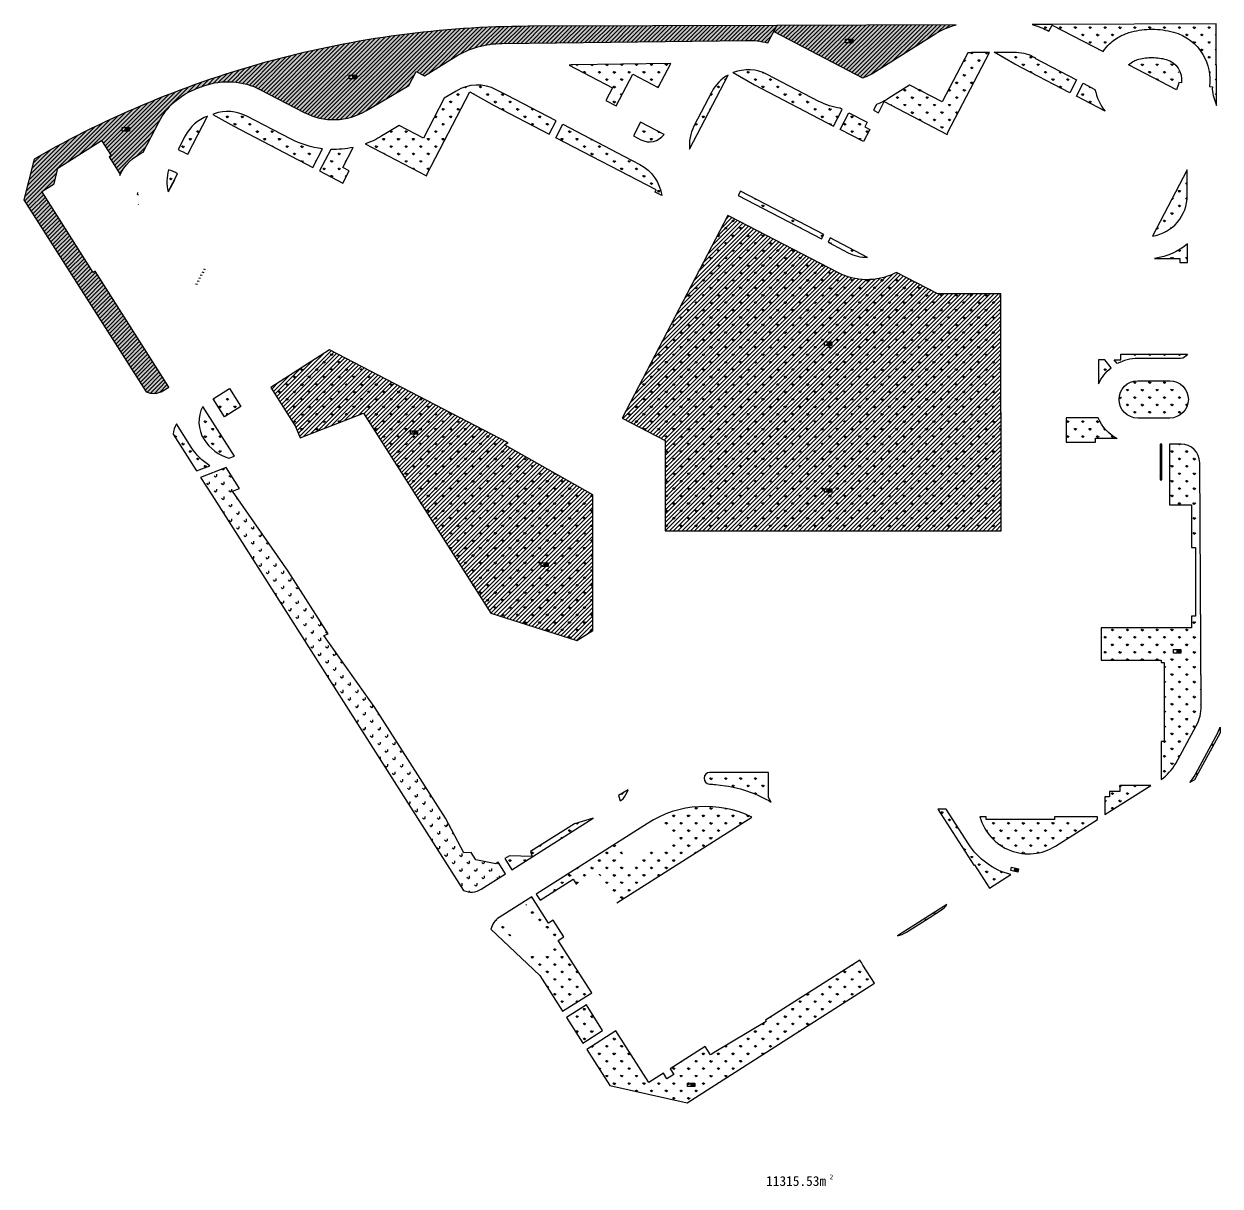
# Model space of a CAD drawing. Extents: x 1977 to 1034874806, y 3985 to 587211952.
# Drawn here: x 517468660 to 517789649, y 292302961 to 292614832 of the extents above; entities that cross this region are included whole.
import ezdxf

# ---------------------------------------------------------------- set-up
doc = ezdxf.new("R2010")
doc.units = 0
doc.header["$LTSCALE"] = 10
doc.header["$MEASUREMENT"] = 0
for name, color, linetype in [('M-绿化 填充 实土104', 126, 'Continuous'), ('PUB_TEXT', 7, 'Continuous'), ('SPACE_HATCH', 8, 'Continuous'), ('TWT_雨水口', 4, 'Continuous')]:
    doc.layers.add(name, color=color, linetype=linetype)
doc.styles.add('_TCH_SPACE', font='simhei.ttf', dxfattribs={"height": 5})
pattern_1 = [(90, (517724866.4, 292392102), (-1995.591, 1995.591), [529.161, -3462.02]), (45, (517724866.4, 292392102), (-1995.592, 1995.592), [529.161, -2293.032]), (135, (517724866.4, 292392102), (-1995.592, -1995.592), [529.161, -2293.032])]
pattern_2 = [(45, (0, 0), (-561.2660076, 561.2660076), [])]

# ---------------------------------------------------------------- blocks, each defined once
blk = doc.blocks.new('$TwtSys$00000424')
at = {"layer": 'TWT_雨水口', "linetype": 'ByBlock'}
for p, q in [((-600, 300), (600, 300)), ((-600, -300), (-600, 300)), ((0, -300), (0, 300)), ((600, 300), (600, -300)), ((600, -300), (-600, -300))]:
    blk.add_line(p, q, dxfattribs=at)
blk.add_solid([(0, 300), (600, 300), (0, -300), (600, -300)], dxfattribs=at)

msp = doc.modelspace()

# ---------------------------------------------------------------- hatches: boundary and pattern name
at = {"layer": 'M-绿化 填充 实土104'}
h = msp.add_hatch(dxfattribs=at)
h.set_pattern_fill('GRASS', color=256, scale=1000)
h.set_pattern_definition([(90, (517757282.5, 292272123.5), (-1995.591, 1995.591), [529.161, -3462.02]), (45, (517757282.5, 292272123.5), (-1995.592, 1995.592), [529.161, -2293.032]), (135, (517757282.5, 292272123.5), (-1995.592, -1995.592), [529.161, -2293.032])])
h.paths.add_polyline_path([(517573942.828, 292602095.821), (517576157.087, 292600943.151), (517584353.737, 292606000.911, -0.1337552651), (517596989.231, 292609608.597), (517662541.456, 292610407.577, -0.074902278), (517668276.608, 292609730.027), (517670720.076, 292614423.882), (517603968.718, 292614193.17, 0.0648491817), (517535346.976, 292605014.146, 0.064894186), (517471370.976, 292578566.146), (517468659.976, 292567650.146), (517501455.845, 292516130.398, 0.2395148962), (517505981.137, 292516345.497), (517507575.069, 292517352.971), (517487783.818, 292548467.793), (517487277.553, 292548145.774), (517473484.421, 292569830.781), (517476787.196, 292571931.569), (517477780.749, 292576118.988), (517489509.216, 292583579.088), (517492085.365, 292579528.97), (517491494.723, 292579153.281), (517494362.062, 292574645.366), (517494358.453, 292574149.699, -0.1795361481), (517500653.906, 292580398.764), (517504863.065, 292588507.26, -0.1879278584), (517515240.747, 292597596.5), (517516909.196, 292598194.843, -0.2099432466), (517532157.944, 292597185.585), (517543905.769, 292591070.055, 0.2617477249), (517560554.82, 292591603.728), (517571972.491, 292598310.836)])
h.paths.add_polyline_path([(517693653.995, 292600375.425, 0.071374484), (517696508.271, 292601646.638), (517713373.077, 292612255.421, -0.0784951198), (517718822.906, 292614590.705), (517670720.076, 292614423.882), (517669855.945, 292612763.904)])
h = msp.add_hatch(dxfattribs=at)
h.set_pattern_fill('GRASS', color=256, scale=1000)
h.set_pattern_definition(pattern_1)
h.paths.add_polyline_path([(517744640.584, 292614680.066), (517739226.6, 292614661.327, -0.0566780583), (517743234.825, 292613121.741), (517743702.607, 292612878.229)])
h = msp.add_hatch(dxfattribs=at)
h.set_pattern_fill('GRASS', color=256, scale=1000)
h.set_pattern_definition(pattern_1)
h.paths.add_polyline_path([(517785060.283, 292606622.525, -0.1688508888), (517786826.588, 292598069.135), (517787616.232, 292597949.8, 0.1182316493), (517787815.1, 292595626.261), (517788702.024, 292592956.596), (517788626.307, 292614832.31), (517744640.584, 292614680.066), (517744568.386, 292614541.374), (517758239.342, 292607424.725, -0.0513354422), (517760020.264, 292609485.78, -0.0689365474), (517762995.344, 292611600.483, -0.0580585209), (517765880.314, 292612700.012, -0.0633925016), (517771390.381, 292613401.425, -0.0648273944), (517777021.133, 292612668.353, -0.1963663825)])
h = msp.add_hatch(dxfattribs=at)
h.set_pattern_fill('GRASS', color=256, scale=1000)
h.set_pattern_definition([(90, (517264027.7, 292347347.6), (-1995.591, 1995.591), [529.161, -3462.02]), (45, (517264027.7, 292347347.6), (-1995.592, 1995.592), [529.161, -2293.032]), (135, (517264027.7, 292347347.6), (-1995.592, -1995.592), [529.161, -2293.032])])
edge = h.paths.add_edge_path()
edge.add_line((517727779.274, 292607194.499), (517723310.995, 292607140.037))
edge.add_arc((517721683.145, 292639627.783), 32528.503, 270.52366857, 272.86849707, ccw=False)
edge.add_line((517721980.443, 292607100.639), (517715333.332, 292594331.652))
edge.add_line((517715333.332, 292594331.652), (517706596.275, 292598879.879))
edge.add_line((517706596.275, 292598879.879), (517706331.288, 292598370.842))
edge.add_line((517706331.288, 292598370.842), (517700771.233, 292594873.297))
edge.add_arc((517690654.474, 292610955.931), 18999.998, 290.93857009, 302.17189127, ccw=False)
edge.add_line((517697444.442, 292593210.615), (517696638.706, 292591662.808))
edge.add_line((517696638.706, 292591662.808), (517697969.286, 292590970.142))
edge.add_line((517697969.286, 292590970.142), (517699539.324, 292593986.156))
edge.add_line((517699539.324, 292593986.156), (517716436.83, 292585189.871))
edge.add_line((517716436.83, 292585189.871), (517716621.495, 292585544.61))
edge.add_line((517716621.495, 292585544.61), (517716532.86, 292585590.751))
edge.add_line((517716532.86, 292585590.751), (517727779.274, 292607194.499))
h = msp.add_hatch(dxfattribs=at)
h.set_pattern_fill('GRASS', color=256, scale=1000)
h.set_pattern_definition(pattern_1)
h.paths.add_polyline_path([(517734548.816, 292604058.382), (517729047.287, 292607209.954), (517734315.161, 292607274.162, -0.1236630012), (517739528.459, 292606032.098), (517740008.618, 292605782.142), (517739950.899, 292605671.266), (517751145.232, 292599843.865), (517749332.817, 292596362.25)])
h = msp.add_hatch(dxfattribs=at)
h.set_pattern_fill('GRASS', color=256, scale=1000)
h.set_pattern_definition(pattern_1)
edge = h.paths.add_edge_path()
edge.add_line((517627616.877, 292592813.546), (517632051.505, 292601327.451))
edge.add_line((517632051.505, 292601327.451), (517638882.686, 292597769.563))
edge.add_line((517638882.686, 292597769.563), (517642231.984, 292604203.506))
edge.add_line((517642231.984, 292604203.506), (517615979.298, 292603839.611))
edge.add_arc((517616040.236, 292598839.982), 5000, 90.69831249, 101.86798105)
edge.add_line((517615011.949, 292603733.102), (517626614.159, 292597695.737))
edge.add_line((517626614.159, 292597695.737), (517624828.341, 292594265.216))
edge.add_line((517624828.341, 292594265.216), (517627616.877, 292592813.546))
h = msp.add_hatch(dxfattribs=at)
h.set_pattern_fill('GRASS', color=256, scale=1000)
h.set_pattern_definition(pattern_1)
edge = h.paths.add_edge_path()
edge.add_arc((517771391.352, 292591421.297), 14380.12, 74.73437443, 89.4818686)
edge.add_arc((517771390.38, 292591408.096), 14393.33, 89.47847716, 104.25335853)
edge.add_arc((517769188.315, 292599697.867), 5817.324, 103.33486045, 117.63874016)
edge.add_arc((517769111.444, 292599844.61), 5651.665, 117.63848, 134.95771705)
edge.add_line((517765118.064, 292603843.889), (517777912.522, 292597183.512))
edge.add_arc((517773346.831, 292599875.732), 5300.338, 329.47371174, 352.15809454)
edge.add_arc((517773778.029, 292600491.649), 5002.146, 344.47229077, 433.75260776)
h = msp.add_hatch(dxfattribs=at)
h.set_pattern_fill('GRASS', color=256, scale=1000)
h.set_pattern_definition(pattern_1)
h.paths.add_polyline_path([(517657647.559, 292601114.796, 0.1460704815), (517653266.647, 292596597.345), (517648464.462, 292587372.432, 0.1460630178), (517647276.737, 292581193.015)])
h = msp.add_hatch(dxfattribs=at)
h.set_pattern_fill('GRASS', color=256, scale=1000)
h.set_pattern_definition(pattern_1)
edge = h.paths.add_edge_path()
edge.add_arc((517663023.766, 292591518.11), 11000, 62.50000013, 111.51494184)
edge.add_line((517658989.584, 292601751.651), (517664683.158, 292598490.065))
edge.add_line((517664683.158, 292598490.065), (517685924.74, 292587432.397))
edge.add_line((517685924.74, 292587432.397), (517688256.376, 292591911.428))
edge.add_line((517688256.376, 292591911.428), (517687738.473, 292592181.031))
edge.add_arc((517690658.793, 292610974.246), 19018.759, 242.92381137, 261.16732111, ccw=False)
edge.add_line((517682001.931, 292594039.904), (517668103.001, 292601275.229))
h = msp.add_hatch(dxfattribs=at)
h.set_pattern_fill('GRASS', color=256, scale=1000)
h.set_pattern_definition(pattern_1)
edge = h.paths.add_edge_path()
edge.add_arc((517551755.495, 292606149.239), 25000, 289.81326732, 301.17189127, ccw=False)
edge.add_line((517560229.39, 292582629.181), (517576705.792, 292574051.945))
edge.add_line((517576705.792, 292574051.945), (517576890.491, 292574406.749))
edge.add_line((517576890.491, 292574406.749), (517576801.875, 292574452.881))
edge.add_line((517576801.875, 292574452.881), (517588345.764, 292596628.061))
edge.add_line((517588345.764, 292596628.061), (517594815.455, 292592921.873))
edge.add_line((517594815.455, 292592921.873), (517609601.855, 292585224.421))
edge.add_line((517609601.855, 292585224.421), (517611471.995, 292588816.857))
edge.add_line((517611471.995, 292588816.857), (517598276.707, 292595685.889))
edge.add_line((517598276.707, 292595685.889), (517595419.351, 292597173.334))
edge.add_arc((517590340.116, 292587416.215), 11000, 62.5, 121.17189127)
edge.add_line((517584646.436, 292596828.016), (517581475.966, 292594910.036))
edge.add_line((517581475.966, 292594910.036), (517575886.71, 292584173.171))
edge.add_line((517575886.71, 292584173.171), (517569351.375, 292587575.251))
edge.add_line((517569351.375, 292587575.251), (517565773.407, 292585410.755))
edge.add_line((517565773.407, 292585410.755), (517564695.678, 292584758.781))
h = msp.add_hatch(dxfattribs=at)
h.set_pattern_fill('GRASS', color=256, scale=1000)
h.set_pattern_definition(pattern_1)
h.paths.add_polyline_path([(517756083.67, 292597273.077), (517752919.281, 292598920.354), (517751106.835, 292595438.746), (517758809.416, 292591428.995, -0.1230469503)])
h = msp.add_hatch(dxfattribs=at)
h.set_pattern_fill('GRASS', color=256, scale=1000)
h.set_pattern_definition(pattern_1)
edge = h.paths.add_edge_path()
edge.add_arc((517523384.72, 292580332.38), 11000, 62.5, 111.54276723)
edge.add_line((517519345.568, 292590563.961), (517524952.174, 292587352.194))
edge.add_line((517524952.174, 292587352.194), (517546193.772, 292576294.531))
edge.add_line((517546193.772, 292576294.531), (517548811.57, 292581323.178))
edge.add_arc((517551755.495, 292606149.239), 25000, 242.50011131, 263.23732977, ccw=False)
edge.add_line((517540211.823, 292583973.945), (517528463.955, 292590089.499))
h = msp.add_hatch(dxfattribs=at)
h.set_pattern_fill('GRASS', color=256, scale=1000)
h.set_pattern_definition(pattern_1)
h.paths.add_polyline_path([(517517966.306, 292590075.108, 0.1879033889), (517511959.152, 292584813.271), (517510027.326, 292581102.27, -0.0281240331), (517512640.042, 292579840.994)])
h = msp.add_hatch(dxfattribs=at)
h.set_pattern_fill('GRASS', color=256, scale=1000)
h.set_pattern_definition(pattern_1)
edge = h.paths.add_edge_path()
edge.add_line((517613246.01, 292587893.358), (517611375.853, 292584300.877))
edge.add_line((517611375.853, 292584300.877), (517638323.244, 292570272.963))
edge.add_line((517638323.244, 292570272.963), (517639812.187, 292568765.191))
edge.add_arc((517628904.811, 292567340.705), 11000, 7.44062658, 62.5)
edge.add_line((517633984.046, 292577097.824), (517629815.095, 292579268.043))
edge.add_line((517629815.095, 292579268.043), (517629815.097, 292579268.046))
edge.add_line((517629815.097, 292579268.046), (517613246.01, 292587893.358))
h = msp.add_hatch(dxfattribs=at)
h.set_pattern_fill('GRASS', color=256, scale=1000)
h.set_pattern_definition(pattern_1)
h.paths.add_polyline_path([(517640468.672, 292585164.539), (517634501.627, 292588270.786), (517632585.587, 292584590.108), (517634182.206, 292583758.96, 0.3649920459)])
h = msp.add_hatch(dxfattribs=at)
h.set_pattern_fill('GRASS', color=256, scale=1000)
h.set_pattern_definition(pattern_1)
h.paths.add_polyline_path([(517695660.483, 292586535.119), (517694329.961, 292587227.754), (517694953.322, 292588425.219), (517690030.398, 292590987.931), (517687698.762, 292586508.899), (517693952.212, 292583253.559)])
h = msp.add_hatch(dxfattribs=at)
h.set_pattern_fill('GRASS', color=256, scale=1000)
h.set_pattern_definition(pattern_1)
edge = h.paths.add_edge_path()
edge.add_arc((517551755.495, 292606149.239), 25000.001, 268.22705396, 282.14899265, ccw=False)
edge.add_line((517550982.025, 292581161.207), (517547967.789, 292575371.023))
edge.add_line((517547967.789, 292575371.023), (517554221.228, 292572115.689))
edge.add_line((517554221.228, 292572115.689), (517555929.503, 292575397.256))
edge.add_line((517555929.503, 292575397.256), (517554199.823, 292576297.67))
edge.add_line((517554199.823, 292576297.67), (517557016.86, 292581709.148))
h = msp.add_hatch(dxfattribs=at)
h.set_pattern_fill('GRASS', color=256, scale=1000)
h.set_pattern_definition([(90, (517508086.1, 292572997.2), (-1995.6, 1995.6), [529.2, -3462]), (45, (517508086, 292572997.2), (-1995.6, 1995.6), [529.2, -2293]), (135, (517508086, 292572997.2), (-1995.6, -1995.6), [529.2, -2293])])
edge = h.paths.add_edge_path()
edge.add_line((517507401.409, 292569777.866), (517509914.235, 292574604.859))
edge.add_arc((517505927.43, 292568790.485), 7049.934, 55.56231141, 77.31464802)
edge.add_arc((517517747.923, 292572593.3), 10722.734, 163.33489539, 195.22242115)
h = msp.add_hatch(dxfattribs=at)
h.set_pattern_fill('GRASS', color=256, scale=1000)
h.set_pattern_definition(pattern_1)
h.paths.add_polyline_path([(517780837.638, 292568824.463), (517780799.303, 292575639.665), (517771548.046, 292557896.354, 0.3707938634)])
h = msp.add_hatch(dxfattribs=at)
h.set_pattern_fill('GRASS', color=256, scale=1000)
h.set_pattern_definition([(32.45912345, (1042589659, 13600343.8), (612.799656, 2754.858084), [529.16132, -3462.0203]), (347.45912345, (1042589659, 13600343.8), (612.800074, 2754.859961), [529.16132, -2293.0323]), (77.45912345, (1042589659, 13600343.8), (-2754.859961, 612.800074), [529.16132, -2293.0323])])
h.paths.add_polyline_path([(517499318.95, 292569297.452, -0.0179843324), (517499127.169, 292570650.293, 0.0482445825), (517498895.755, 292569298.568, 0.2434491719), (517501452.236, 292563342.935, -0.0838098844)])
h = msp.add_hatch(dxfattribs=at)
h.set_pattern_fill('GRASS', color=256, scale=1000)
h.set_pattern_definition(pattern_1)
h.paths.add_polyline_path([(517682678.63, 292557158.291), (517683280.695, 292558314.77), (517660930.36, 292569954.673), (517660327.144, 292568795.909)])
h = msp.add_hatch(dxfattribs=at)
h.set_pattern_fill('GRASS', color=256, scale=1000)
h.set_pattern_definition(pattern_1)
h.paths.add_polyline_path([(517706753.393, 292478791.657), (517706753.393, 292478791.657), (517730859.502, 292478791.657), (517730853.393, 292542391.657), (517713864.525, 292542391.657), (517702831.705, 292548136.855), (517702216.432, 292547844.018, -0.2352475486), (517687060.883, 292548114.914), (517658266.251, 292563104.45, 0.0181996445), (517657543.202, 292563448.007), (517629205.262, 292509011.355), (517640753.393, 292502999.776), (517640753.393, 292478791.657), (517677364.528, 292478791.657)])
h = msp.add_hatch(dxfattribs=at)
h.set_pattern_fill('GRASS', color=256, scale=1000)
h.set_pattern_definition(pattern_1)
edge = h.paths.add_edge_path()
edge.add_line((517685054.771, 292557391.105), (517684454.372, 292556238.098))
edge.add_line((517684454.372, 292556238.098), (517689832.512, 292553436.387))
edge.add_arc((517694911.746, 292563193.506), 11000, 242.50000009, 270.63707445)
edge.add_line((517695034.053, 292552194.186), (517685054.771, 292557391.105))
h = msp.add_hatch(dxfattribs=at)
h.set_pattern_fill('GRASS', color=256, scale=1000)
h.set_pattern_definition(pattern_1)
edge = h.paths.add_edge_path()
edge.add_line((517778853.064, 292551891.327), (517778853.064, 292550791.657))
edge.add_line((517778853.064, 292550791.657), (517780939.07, 292550791.657))
edge.add_line((517780939.07, 292550791.657), (517780911.031, 292555776.551))
edge.add_arc((517769909.176, 292568835.886), 17075.92, 277.4807893, 310.11250758, ccw=False)
edge.add_line((517772132.355, 292551905.307), (517772021.979, 292551891.327))
edge.add_line((517772021.979, 292551891.327), (517773981.538, 292551891.327))
edge.add_line((517773981.538, 292551891.327), (517778853.064, 292551891.327))
at = {"layer": 'M-绿化 填充 实土104', "ltscale": 0.02}
h = msp.add_hatch(dxfattribs=at)
h.set_pattern_fill('ANSI31', color=256, scale=550)
h.set_pattern_definition([(347.45912345, (1042501146.15, 13722171.85), (189.5869381, 852.293411), [])])
h.paths.add_polyline_path([(517517467.104, 292549252.169), (517517023.597, 292549483.041), (517514668.697, 292544959.277), (517515112.203, 292544728.404)])
at = {"layer": 'M-绿化 填充 实土104'}
h = msp.add_hatch(dxfattribs=at)
h.set_pattern_fill('GRASS', color=256, scale=1000)
h.set_pattern_definition(pattern_1)
h.paths.add_polyline_path([(517534884.185, 292517273.158), (517541549.871, 292506793.635), (517542756.126, 292503722.569), (517559758.578, 292510400.798), (517593924.749, 292456686.124), (517617065.572, 292449371.696), (517621353.393, 292452065.701), (517621353.393, 292488431.474), (517597647.858, 292501856.599), (517598639.837, 292502374.576), (517550697.751, 292527331.661)])
h = msp.add_hatch(dxfattribs=at)
h.set_pattern_fill('GRASS', color=256, scale=1000)
h.set_pattern_definition(pattern_1)
h.paths.add_polyline_path([(517757053.064, 292518248.337, -0.1203135706), (517760395.815, 292522559.717), (517758694.799, 292524691.657), (517757053.064, 292524691.657)])
h = msp.add_hatch(dxfattribs=at)
h.set_pattern_fill('GRASS', color=256, scale=1000)
h.set_pattern_definition(pattern_1)
edge = h.paths.add_edge_path()
edge.add_line((517762070.55, 292523667.487), (517761253.393, 292524691.657))
edge.add_line((517761253.393, 292524691.657), (517763053.393, 292524691.657))
edge.add_line((517763053.393, 292524691.657), (517763053.393, 292526191.657))
edge.add_line((517763053.393, 292526191.657), (517780874.842, 292526191.657))
edge.add_arc((517779072.534, 292527058.657), 2000, 270, 334.31011513, ccw=False)
edge.add_line((517779072.534, 292525058.657), (517767553.393, 292525058.657))
edge.add_arc((517767553.393, 292513558.657), 11500, 90, 118.47458779)
h = msp.add_hatch(dxfattribs=at)
h.set_pattern_fill('GRASS', color=256, scale=1000)
h.set_pattern_definition([(90, (517724866.4, 292392602), (-1995.59, 1995.59), [529.16, -3462.02]), (45, (517724866.4, 292392602), (-1995.59, 1995.59), [529.16, -2293.03]), (135, (517724866.4, 292392602), (-1995.59, -1995.59), [529.16, -2293.03])])
h.paths.add_polyline_path([(517767553.393, 292509058.657, -1), (517767553.392, 292519058.657), (517776142.072, 292519058.657, -1), (517776142.073, 292509058.657)])
h = msp.add_hatch(dxfattribs=at)
h.set_pattern_fill('GRASS', color=256, scale=1000)
h.set_pattern_definition(pattern_1)
h.paths.add_polyline_path([(517522480.752, 292509383.617), (517519405.283, 292514214.939), (517523834.093, 292517034.182), (517526908.844, 292512200.184)])
h = msp.add_hatch(dxfattribs=at)
h.set_pattern_fill('GRASS', color=256, scale=1000)
h.set_pattern_definition(pattern_1)
edge = h.paths.add_edge_path()
edge.add_arc((517524628.53, 292508056.538), 9000, 152.56451102, 211.97225089)
edge.add_arc((517527071.414, 292509805.673), 12000, 212.88076714, 253.62895896)
edge.add_line((517523689.135, 292498292.194), (517525151.979, 292498868.266))
edge.add_line((517525151.979, 292498868.266), (517516640.758, 292512203.285))
h = msp.add_hatch(dxfattribs=at)
h.set_pattern_fill('GRASS', color=256, scale=1000)
h.set_pattern_definition(pattern_1)
edge = h.paths.add_edge_path()
edge.add_line((517756253.393, 292502591.657), (517756253.393, 292503691.657))
edge.add_line((517756253.393, 292503691.657), (517761646.422, 292503691.657))
edge.add_arc((517767553.393, 292513558.657), 11500, 202.85893562, 239.0927612, ccw=False)
edge.add_line((517756956.556, 292509091.325), (517748353.064, 292509091.325))
edge.add_line((517748353.064, 292509091.325), (517748353.393, 292502591.657))
edge.add_line((517748353.393, 292502591.657), (517756253.393, 292502591.657))
h = msp.add_hatch(dxfattribs=at)
h.set_pattern_fill('GRASS', color=256, scale=1000)
h.set_pattern_definition(pattern_1)
edge = h.paths.add_edge_path()
edge.add_arc((517527071.414, 292509805.673), 16000, 212.45912345, 237.80002591, ccw=False)
edge.add_line((517513571.021, 292501218.508), (517509590.366, 292507476.734))
edge.add_arc((517513733.065, 292504677.083), 5000, 145.94903411, 179.75592551)
edge.add_line((517508733.11, 292504698.383), (517514991.017, 292494866.853))
edge.add_line((517514991.017, 292494866.853), (517518545.4, 292496266.578))
h = msp.add_hatch(dxfattribs=at)
h.set_pattern_fill('GRASS', color=256, scale=1000)
h.set_pattern_definition(pattern_1)
edge = h.paths.add_edge_path()
edge.add_arc((517779178.818, 292497058.657), 5000, 0.37163185, 90)
edge.add_line((517779178.818, 292502058.657), (517776053.393, 292502058.657))
edge.add_line((517776053.393, 292502058.657), (517776053.393, 292485791.657))
edge.add_line((517776053.393, 292485791.657), (517781953.393, 292485791.657))
edge.add_line((517781953.393, 292485791.657), (517781953.393, 292474291.657))
edge.add_line((517781953.393, 292474291.657), (517783053.393, 292474291.657))
edge.add_line((517783053.393, 292474291.657), (517783053.393, 292455891.657))
edge.add_line((517783053.393, 292455891.657), (517781953.393, 292455891.657))
edge.add_line((517781953.393, 292455891.657), (517781953.393, 292452791.657))
edge.add_line((517781953.393, 292452791.657), (517757753.393, 292452791.657))
edge.add_line((517757753.393, 292452791.657), (517757753.393, 292444091.327))
edge.add_line((517757753.393, 292444091.327), (517773853.064, 292444091.327))
edge.add_line((517773853.064, 292444091.327), (517773853.064, 292443491.327))
edge.add_line((517773853.064, 292443491.327), (517774653.064, 292443491.327))
edge.add_line((517774653.064, 292443491.327), (517774653.064, 292422291.327))
edge.add_line((517774653.064, 292422291.327), (517773853.064, 292422291.327))
edge.add_line((517773853.064, 292422291.327), (517773853.064, 292412085.814))
edge.add_arc((517765796.211, 292423342.983), 13843.292, 305.59162294, 329.76689144)
edge.add_line((517777756.594, 292416372.619), (517783260.285, 292426467.371))
edge.add_arc((517773602.414, 292431732.874), 11000, 331.40064185, 360.37163185)
edge.add_line((517784602.182, 292431804.221), (517784178.713, 292497091.088))
h = msp.add_hatch(dxfattribs=at)
h.set_pattern_fill('GRASS', color=256, scale=600)
h.set_pattern_definition([(90, (517518474.7, 292590366.8), (-1197.3546, 1197.3546), [317.497, -2077.212]), (45, (517518474.7, 292590366.8), (-1197.355, 1197.355), [317.497, -1375.819]), (135, (517518474.7, 292590366.8), (-1197.355, -1197.355), [317.497, -1375.819])])
h.paths.add_polyline_path([(517774053.393, 292502058.657), (517773553.393, 292502058.657), (517773553.393, 292491741.657), (517774053.393, 292491741.657)])
h = msp.add_hatch(dxfattribs=at)
h.set_pattern_fill('GRASS', color=256, scale=1000)
h.set_pattern_definition([(90, (1034566060, 585949021.7), (-1995.5909495, 1995.5909505), [529.16132, -3462.0203]), (45, (1034566060, 585949021.7), (-1995.59231, 1995.59231), [529.16132, -2293.0323]), (135, (1034566060, 585949021.7), (-1995.59231, -1995.59231), [529.16132, -2293.0323])])
h.paths.add_polyline_path([(517586662.07, 292382278.073, 0.2509180182), (517591370.111, 292382629.248), (517597901.216, 292386779.981), (517595955.334, 292389841.793), (517595269.636, 292389405.642), (517589918.012, 292390505.083), (517588664.832, 292392475.282), (517586750.8, 292392428.327), (517581758.507, 292401657.138), (517562830.593, 292431414.839), (517549138.451, 292450673.709), (517550269.234, 292451163.301), (517539595.516, 292467944.089), (517524591.272, 292489404.941), (517526546.928, 292490134.542), (517522919.778, 292495837.001), (517516085.491, 292493148.367), (517519093.869, 292488421.593)])
h = msp.add_hatch(dxfattribs=at)
h.set_pattern_fill('GRASS', color=256, scale=1000)
h.set_pattern_definition([(90, (517781536.7, 292411225.6), (-1995.6, 1995.6), [529.16, -3462.02]), (45, (517781536.7, 292411225.6), (-1995.6, 1995.6), [529.16, -2293.03]), (135, (517781536.7, 292411225.6), (-1995.6, -1995.6), [529.16, -2293.03])])
h.paths.add_polyline_path([(517789640.597, 292426095.794), (517789648.976, 292424606.146), (517782787.976, 292412022.146), (517781536.731, 292411225.632, 0.0400377796), (517783024.524, 292413500.526), (517788528.215, 292423595.279, 0.0403121787)])
h = msp.add_hatch(dxfattribs=at)
h.set_pattern_fill('GRASS', color=256, scale=1000)
h.set_pattern_definition(pattern_1)
h.paths.add_polyline_path([(517652730.539, 292413936.785, 0.9624856787), (517652611.303, 292410813.124, -0.011845273), (517654266.906, 292410722.073), (517656952.223, 292410405.726, -0.0939384463), (517669228.193, 292406018.606), (517668453.395, 292407235.769), (517668453.395, 292413937.935)])
h = msp.add_hatch(dxfattribs=at)
h.set_pattern_fill('GRASS', color=256, scale=1000)
h.set_pattern_definition(pattern_1)
edge = h.paths.add_edge_path()
edge.add_line((517628679.972, 292406340.895), (517629485.729, 292406852.981))
edge.add_arc((517619538.009, 292413564.378), 12000, 325.99376351, 339.38543039)
edge.add_line((517630769.65, 292409339.423), (517628255.156, 292407741.544))
edge.add_line((517628255.156, 292407741.544), (517628679.972, 292406340.895))
h = msp.add_hatch(dxfattribs=at)
h.set_pattern_fill('GRASS', color=256, scale=1000)
h.set_pattern_definition(pattern_1)
h.paths.add_polyline_path([(517771072.383, 292410491.327), (517762753.064, 292410491.327), (517762753.064, 292408891.327), (517759953.393, 292408891.327), (517759953.393, 292407391.327), (517758753.393, 292407391.327), (517758753.393, 292402648.952)])
h = msp.add_hatch(dxfattribs=at)
h.set_pattern_fill('GRASS', color=256, scale=1000)
h.set_pattern_definition(pattern_1)
h.paths.add_polyline_path([(517597695.41, 292390832.54), (517599589.174, 292387852.734), (517621435.823, 292401737), (517616404.993, 292400211.152), (517604592.888, 292392704.946), (517605074.805, 292391377.432), (517598934.251, 292391621.148)])
h = msp.add_hatch(dxfattribs=at)
h.set_pattern_fill('GRASS', color=256, scale=1000)
h.set_pattern_definition(pattern_1)
edge = h.paths.add_edge_path()
edge.add_arc((517651517.718, 292375830.215), 28999.998, 64.45647618, 114.54967224)
edge.add_line((517639468.742, 292402208.654), (517641518.99, 292398982.624))
edge.add_line((517641518.99, 292398982.624), (517643022.576, 292396616.759))
edge.add_line((517643022.576, 292396616.759), (517631291.269, 292389161.127))
edge.add_line((517631291.269, 292389161.127), (517627590.091, 292394980.183))
edge.add_line((517627590.091, 292394980.183), (517606113.136, 292381335.153))
edge.add_line((517606113.136, 292381335.153), (517607168.699, 292379674.243))
edge.add_line((517607168.699, 292379674.243), (517616025.431, 292385312.086))
edge.add_line((517616025.431, 292385312.086), (517616938.299, 292383877.995))
edge.add_line((517616938.299, 292383877.995), (517622506.342, 292387422.324))
edge.add_line((517622506.342, 292387422.324), (517627876.26, 292378986.488))
edge.add_line((517627876.26, 292378986.488), (517664022.419, 292401995.694))
h = msp.add_hatch(dxfattribs=at)
h.set_pattern_fill('GRASS', color=256, scale=1000)
h.set_pattern_definition([(90, (517689104.6, 292420939.7), (-1995.59, 1995.59), [529.16, -3462.02]), (45, (517689104.6, 292420939.7), (-1995.59, 1995.59), [529.16, -2293.03]), (135, (517689104.6, 292420939.7), (-1995.59, -1995.59), [529.16, -2293.03])])
edge = h.paths.add_edge_path()
edge.add_arc((517738183.034, 292404963.347), 19000, 212.47626929, 255.65099686, ccw=False)
edge.add_line((517722154.37, 292394761.293), (517716185.516, 292404141.657))
edge.add_line((517716185.516, 292404141.657), (517713927.716, 292404141.657))
edge.add_line((517713927.716, 292404141.657), (517723584.039, 292389062.76))
edge.add_line((517723584.039, 292389062.76), (517723751.783, 292389169.604))
edge.add_line((517723751.783, 292389169.604), (517727738.915, 292382904.868))
edge.add_line((517727738.915, 292382904.868), (517733474.308, 292386556.069))
h = msp.add_hatch(dxfattribs=at)
h.set_pattern_fill('GRASS', color=256, scale=1000)
h.set_pattern_definition(pattern_1)
edge = h.paths.add_edge_path()
edge.add_line((517726853.064, 292401291.327), (517726853.064, 292402091.327))
edge.add_line((517726853.064, 292402091.327), (517725217.838, 292402091.327))
edge.add_arc((517738253.392, 292405601.929), 13500, 195.07270979, 219.68542748)
edge.add_line((517727864.306, 292396981.206), (517727864.306, 292401291.327))
edge.add_line((517727864.306, 292401291.327), (517726853.064, 292401291.327))
h = msp.add_hatch(dxfattribs=at)
h.set_pattern_fill('GRASS', color=256, scale=1000)
h.set_pattern_definition(pattern_1)
h.paths.add_polyline_path([(517756753.393, 292401375.735), (517756753.393, 292402091.327), (517745253.064, 292402091.327), (517745253.064, 292401291.327), (517726853.064, 292401291.327), (517726853.064, 292402091.327), (517725217.838, 292402091.327, 0.5062786068), (517745503.197, 292394213.763)])
h = msp.add_hatch(dxfattribs=at)
h.set_pattern_fill('GRASS', color=256, scale=1000)
h.set_pattern_definition([(90, (517518475.4, 292590371.1), (-1995.591, 1995.591), [529.16, -3462.02]), (45, (517518475.4, 292590371), (-1995.592, 1995.592), [529.16, -2293.032]), (135, (517518475.4, 292590371), (-1995.592, -1995.592), [529.16, -2293.032])])
h.paths.add_polyline_path([(517664716.252, 292401653.845), (517665327.834, 292400693.085), (517665863.944, 292401034.352, 0.0112446307)])
h = msp.add_hatch(dxfattribs=at)
h.set_pattern_fill('GRASS', color=256, scale=1000)
h.set_pattern_definition(pattern_1)
h.paths.add_polyline_path([(517622590.698, 292387476.022), (517621194.443, 292389669.462), (517628147.796, 292394103.349), (517627588.125, 292394983.217), (517606113.197, 292381335.192), (517607168.404, 292379674.575), (517616025.762, 292385312.296), (517616938.642, 292383878.213)])
h = msp.add_hatch(dxfattribs=at)
h.set_pattern_fill('GRASS', color=256, scale=1000)
h.set_pattern_definition(pattern_1)
edge = h.paths.add_edge_path()
edge.add_line((517603418.966, 292363798.531), (517596240.975, 292375061.07))
edge.add_line((517596240.975, 292375061.07), (517596178.736, 292375021.514))
edge.add_arc((517598860.618, 292370801.62), 5000, 122.43730404, 167.15812613)
edge.add_line((517593985.682, 292371912.926), (517607112.976, 292359463.146))
edge.add_line((517607112.976, 292359463.146), (517613224.225, 292349862.786))
edge.add_line((517613224.225, 292349862.786), (517621026.816, 292354829.938))
edge.add_line((517621026.816, 292354829.938), (517612068.692, 292368902.544))
edge.add_line((517612068.692, 292368902.544), (517613545.019, 292369842.315))
edge.add_line((517613545.019, 292369842.315), (517610689.168, 292374328.695))
edge.add_line((517610689.168, 292374328.695), (517609423.788, 292373523.205))
edge.add_line((517609423.788, 292373523.205), (517604929.756, 292380583.076))
edge.add_line((517604929.756, 292380583.076), (517602669.776, 292379146.784))
edge.add_line((517602669.776, 292379146.784), (517602827.982, 292379246.886))
edge.add_line((517602827.982, 292379246.886), (517610000.397, 292367993.096))
edge.add_line((517610000.397, 292367993.096), (517603418.966, 292363798.531))
h = msp.add_hatch(dxfattribs=at)
h.set_pattern_fill('GRASS', color=256, scale=1000)
h.set_pattern_definition(pattern_1)
edge = h.paths.add_edge_path()
edge.add_line((517714855.593, 292377075.938), (517716321.175, 292378505.739))
edge.add_line((517716321.175, 292378505.739), (517703113.113, 292370098.013))
edge.add_arc((517701196.7, 292377865.082), 8000, 283.8600733, 302.47708646)
edge.add_line((517705492.398, 292371116.232), (517714855.593, 292377075.938))
h = msp.add_hatch(dxfattribs=at)
h.set_pattern_fill('GRASS', color=256, scale=1000)
h.set_pattern_definition(pattern_1)
edge = h.paths.add_edge_path()
edge.add_line((517667654.795, 292347502.508), (517667868.992, 292347166.017))
edge.add_line((517667868.992, 292347166.017), (517653922.564, 292338785.27))
edge.add_line((517653922.564, 292338785.27), (517653303.12, 292338390.956))
edge.add_line((517653303.12, 292338390.956), (517652923.322, 292338149.192))
edge.add_line((517652923.322, 292338149.192), (517651483.224, 292340411.504))
edge.add_line((517651483.224, 292340411.504), (517642119.376, 292334450.852))
edge.add_line((517642119.376, 292334450.852), (517643075.988, 292332948.069))
edge.add_line((517643075.988, 292332948.069), (517641220.098, 292331766.684))
edge.add_line((517641220.098, 292331766.684), (517640253.606, 292333284.988))
edge.add_line((517640253.606, 292333284.988), (517636340.798, 292330772.439))
edge.add_line((517636340.798, 292330772.439), (517627524.34, 292344622.575))
edge.add_line((517627524.34, 292344622.575), (517619721.728, 292339655.409))
edge.add_line((517619721.728, 292339655.409), (517625907.976, 292329937.146))
edge.add_line((517625907.976, 292329937.146), (517646615.976, 292325338.146))
edge.add_line((517646615.976, 292325338.146), (517696934.165, 292357369.561))
edge.add_line((517696934.165, 292357369.561), (517693821.044, 292362262.596))
edge.add_arc((517664054.777, 292343830.975), 35010.788, 31.76627622, 34.41793974)
edge.add_line((517692936.457, 292363619.959), (517667654.795, 292347502.508))
h = msp.add_hatch(dxfattribs=at)
h.set_pattern_fill('GRASS', color=256, scale=1000)
h.set_pattern_definition(pattern_1)
h.paths.add_polyline_path([(517619611.694, 292351558.236), (517614298.127, 292348175.559), (517618647.882, 292341342.671), (517623961.862, 292344725.611)])
at = {"layer": 'SPACE_HATCH'}
h = msp.add_hatch(dxfattribs=at)
h.set_pattern_fill('ANSI31', color=256, scale=500, style=0)
h.set_pattern_definition(pattern_2)
h.paths.add_polyline_path([(517596989.231, 292609608.597), (517662541.456, 292610407.577, -0.074902278), (517668276.608, 292609730.027), (517670720.076, 292614423.882), (517603967.398, 292614193.165, 0.0648479448), (517535346.976, 292605014.146, 0.064894186), (517471370.976, 292578566.146), (517468659.976, 292567650.146), (517501455.845, 292516130.398, 0.2395148962), (517505981.137, 292516345.497), (517507575.069, 292517352.971), (517487783.818, 292548467.793), (517487277.553, 292548145.774), (517473484.421, 292569830.781), (517476787.196, 292571931.569), (517477780.749, 292576118.988), (517489509.216, 292583579.088), (517492085.365, 292579528.97), (517491494.723, 292579153.281), (517494362.062, 292574645.366), (517494358.453, 292574149.699, -0.1795361481), (517500653.906, 292580398.764), (517504863.065, 292588507.26, -0.1879278584), (517515240.747, 292597596.5), (517516909.196, 292598194.843, -0.2099432466), (517532157.944, 292597185.585), (517543905.782, 292591070.048, 0.2617474858), (517560554.82, 292591603.728), (517571972.491, 292598310.836), (517573942.828, 292602095.821), (517576157.087, 292600943.151), (517584353.737, 292606000.911, -0.1337552651)])
h = msp.add_hatch(dxfattribs=at)
h.set_pattern_fill('ANSI31', color=256, scale=500, style=0)
h.set_pattern_definition(pattern_2)
h.paths.add_polyline_path([(517713373.077, 292612255.421, -0.0784951198), (517718822.906, 292614590.705), (517670720.076, 292614423.882), (517669855.945, 292612763.904), (517693653.995, 292600375.425, 0.0713744839), (517696508.271, 292601646.638)])
h = msp.add_hatch(dxfattribs=at)
h.set_pattern_fill('ANSI31', color=256, scale=500, style=0)
h.set_pattern_definition(pattern_2)
h.paths.add_polyline_path([(517640753.393, 292478791.657), (517730859.502, 292478791.657), (517730853.393, 292542391.657), (517713864.525, 292542391.657), (517702831.705, 292548136.855), (517702216.432, 292547844.018, -0.2352475486), (517687060.883, 292548114.914), (517658266.251, 292563104.45, 0.0181996445), (517657543.202, 292563448.007), (517629205.262, 292509011.355), (517640753.393, 292502999.776)])
h = msp.add_hatch(dxfattribs=at)
h.set_pattern_fill('ANSI31', color=256, scale=500, style=0)
h.set_pattern_definition(pattern_2)
h.paths.add_polyline_path([(517534884.185, 292517273.158), (517541549.871, 292506793.635), (517542756.126, 292503722.569), (517559758.578, 292510400.798), (517593924.749, 292456686.124), (517617065.572, 292449371.696), (517621353.393, 292452065.701), (517621353.393, 292488431.474), (517597647.858, 292501856.599), (517598639.837, 292502374.576), (517550697.751, 292527331.661)])

# ---------------------------------------------------------------- linework, layer by layer
at = {"layer": 'M-绿化 填充 实土104'}
for points in [[(517596989.231, 292609608.597), (517662541.456, 292610407.577, -0.074902278), (517668276.608, 292609730.027), (517670720.076, 292614423.882), (517603967.398, 292614193.165, 0.0648479448), (517535346.976, 292605014.146, 0.064894186), (517471370.976, 292578566.146), (517468659.976, 292567650.146), (517501455.845, 292516130.398, 0.2395148962), (517505981.137, 292516345.497), (517507575.069, 292517352.971), (517487783.818, 292548467.793), (517487277.553, 292548145.774), (517473484.421, 292569830.781), (517476787.196, 292571931.569), (517477780.749, 292576118.988), (517489509.216, 292583579.088), (517492085.365, 292579528.97), (517491494.723, 292579153.281), (517494362.062, 292574645.366), (517494358.453, 292574149.699, -0.1795361481), (517500653.906, 292580398.764), (517504863.065, 292588507.26, -0.1879278584), (517515240.747, 292597596.5), (517516909.196, 292598194.843, -0.2099432466), (517532157.944, 292597185.585), (517543905.782, 292591070.048, 0.2617474858), (517560554.82, 292591603.728), (517571972.491, 292598310.836), (517573942.828, 292602095.821), (517576157.087, 292600943.151), (517584353.737, 292606000.911, -0.1337552651), (517596989.231, 292609608.597)], [(517713373.077, 292612255.421, -0.0784951198), (517718822.906, 292614590.705), (517670720.076, 292614423.882), (517669855.945, 292612763.904), (517693653.995, 292600375.425, 0.0713744839), (517696508.271, 292601646.638), (517713373.077, 292612255.421, -0.0784951198)], [(517627616.877, 292592813.546), (517632051.505, 292601327.451), (517638882.686, 292597769.563), (517642231.984, 292604203.506), (517615979.298, 292603839.611, 0.0487754978), (517615011.949, 292603733.102), (517626614.159, 292597695.737), (517624828.341, 292594265.216)], [(517640468.672, 292585164.539), (517634146.822, 292588455.486), (517632230.782, 292584774.807), (517634182.206, 292583758.96, 0.3649920459), (517640468.672, 292585164.539)], [(517507401.409, 292569777.866), (517509914.235, 292574604.859, 0.0951985067), (517507475.573, 292575668.335, 0.1400404144), (517507401.409, 292569777.866)], [(517780837.638, 292568824.463), (517780799.303, 292575639.665), (517771548.046, 292557896.354, 0.3707938634), (517780837.638, 292568824.463)], [(517706753.393, 292478791.657), (517706753.393, 292478791.657), (517730859.502, 292478791.657), (517730853.393, 292542391.657), (517713864.525, 292542391.657), (517702831.705, 292548136.855), (517702216.432, 292547844.018, -0.2352475486), (517687060.883, 292548114.914), (517658266.251, 292563104.45, 0.0181996445), (517657543.202, 292563448.007), (517629205.262, 292509011.355), (517640753.393, 292502999.776), (517640753.393, 292478791.657), (517640753.393, 292478791.657), (517677364.528, 292478791.657), (517706753.393, 292478791.657)], [(517778853.064, 292551891.327), (517778853.064, 292550791.657), (517780939.07, 292550791.657), (517780911.031, 292555776.551, -0.1433527656), (517772132.355, 292551905.307), (517772021.979, 292551891.327), (517773981.538, 292551891.327)], [(517760395.815, 292522559.717), (517758694.799, 292524691.657), (517757053.064, 292524691.657), (517757053.064, 292518248.337, -0.1203135706), (517760395.815, 292522559.717)], [(517767553.393, 292509058.657, -1), (517767553.392, 292519058.657), (517776142.072, 292519058.657, -1), (517776142.073, 292509058.657), (517767553.393, 292509058.657, -1)], [(517518545.4, 292496266.578, -0.1110233665), (517513571.021, 292501218.508), (517509590.366, 292507476.734, 0.1485896945), (517508733.11, 292504698.383), (517514991.017, 292494866.853)], [(517784178.713, 292497091.088, 0.4123150713), (517779178.818, 292502058.657), (517776053.393, 292502058.657), (517776053.393, 292485791.657), (517781953.393, 292485791.657), (517781953.393, 292474291.657), (517783053.393, 292474291.657), (517783053.393, 292455891.657), (517781953.393, 292455891.657), (517781953.393, 292452791.657), (517757753.393, 292452791.657), (517757753.393, 292444091.327), (517773853.064, 292444091.327), (517773853.064, 292443491.327), (517774653.064, 292443491.327), (517774653.064, 292422291.327), (517773853.064, 292422291.327), (517773853.064, 292412085.814, 0.1058774988), (517777756.594, 292416372.619), (517783260.285, 292426467.371, 0.1270874422), (517784602.182, 292431804.221), (517784178.713, 292497091.088, 0.4123150713)], [(517789640.597, 292426095.794), (517789648.976, 292424606.146), (517782787.976, 292412022.146), (517781536.731, 292411225.632, 0.0400377796), (517783024.524, 292413500.526), (517788528.215, 292423595.279, 0.0403121787), (517789640.597, 292426095.794)], [(517668453.395, 292413937.935), (517652730.245, 292413936.785, 0.9623949792), (517652611.303, 292410813.124, -0.011845273), (517654266.906, 292410722.073), (517656952.223, 292410405.726), (517656952.223, 292410405.726, -0.0939384463), (517669228.193, 292406018.606), (517668453.395, 292407235.769), (517668453.395, 292413937.935)], [(517628679.972, 292406340.895), (517629485.729, 292406852.981, 0.0584987628), (517630769.65, 292409339.423), (517628255.156, 292407741.544)], [(517733474.308, 292386556.069, -0.1906459201), (517722154.37, 292394761.293), (517716185.516, 292404141.657), (517713927.716, 292404141.657), (517723584.039, 292389062.76), (517723751.783, 292389169.604), (517723751.783, 292389169.604), (517727739.217, 292382905.06)], [(517756753.393, 292401375.735), (517756753.393, 292402091.327), (517745253.064, 292402091.327), (517745253.064, 292401291.327), (517726853.064, 292401291.327), (517726853.064, 292402091.327), (517725217.838, 292402091.327, 0.5062786068), (517745503.197, 292394213.763), (517756753.393, 292401375.735)], [(517612068.692, 292368902.544), (517613545.019, 292369842.315), (517610686.235, 292374333.303), (517609420.855, 292373527.812), (517604929.756, 292380583.076), (517596178.736, 292375021.514, 0.1976463328), (517593985.682, 292371912.926), (517607112.976, 292359463.146), (517613224.129, 292349862.725), (517621026.72, 292354829.877), (517612068.692, 292368902.544)], [(517667654.795, 292347502.508), (517667868.992, 292347166.017), (517653922.564, 292338785.27), (517653303.12, 292338390.956), (517652923.322, 292338149.192), (517651483.224, 292340411.504), (517642119.376, 292334450.852), (517643075.988, 292332948.069), (517641220.098, 292331766.684), (517640253.606, 292333284.988), (517636340.798, 292330772.439), (517627524.34, 292344622.575), (517619721.728, 292339655.409), (517625907.976, 292329937.146), (517646615.976, 292325338.146), (517696934.165, 292357369.561), (517693821.044, 292362262.596, 0.0115705811), (517692936.457, 292363619.959)]]:
    msp.add_lwpolyline(points, format="xyb", close=True, dxfattribs=at)
for points in [[(517739226.597, 292614661.328, -0.0566780988), (517743234.825, 292613121.741), (517743702.607, 292612878.229), (517744568.386, 292614541.374), (517758239.342, 292607424.725, -0.0513354422), (517760020.264, 292609485.78, -0.0689365474), (517762995.344, 292611600.483, -0.0580585209), (517765880.314, 292612700.012, -0.0633925016), (517771390.381, 292613401.425, -0.0663063157), (517777146.243, 292612634.819, -0.1938389763), (517785060.283, 292606622.525, -0.1688508888), (517786826.588, 292598069.135), (517787616.232, 292597949.8, 0.1182316493), (517787815.1, 292595626.261), (517788702.024, 292592956.596), (517788626.307, 292614832.31), (517744640.584, 292614680.066), (517739226.6, 292614661.327)], [(517697444.442, 292593210.615), (517696638.706, 292591662.808), (517697969.286, 292590970.142), (517699539.324, 292593986.156), (517716436.83, 292585189.871), (517716621.495, 292585544.61), (517716532.86, 292585590.751), (517727779.274, 292607194.499), (517723310.995, 292607140.037, -0.0095138574), (517721980.446, 292607100.637), (517715102.456, 292593888.151), (517706403.74, 292598416.418), (517706331.288, 292598370.842), (517700771.234, 292594873.297, -0.0490539015), (517697444.442, 292593210.615, -2.6351867091)], [(517749332.817, 292596362.25), (517734548.816, 292604058.382), (517729047.287, 292607209.954), (517734315.161, 292607274.162, -0.1236629982), (517739528.459, 292606032.098), (517740008.618, 292605782.142), (517739950.899, 292605671.266), (517751145.232, 292599843.865), (517749337.104, 292596370.484)], [(517779291.612, 292599061.176), (517778597.602, 292599152.553, -0.0993048027), (517777912.522, 292597183.512), (517765118.064, 292603843.889, -0.0750636887), (517766489.687, 292604851.376, -0.0624936144), (517767846.597, 292605358.348, -0.0645570409), (517771521.391, 292605800.829, -0.0644370446), (517775177.556, 292605294.023, -0.3731642499), (517779291.612, 292599061.176, 0.3297145088)], [(517657647.559, 292601114.796, 0.1460704815), (517653266.647, 292596597.345), (517648464.462, 292587372.432, 0.1460630178), (517647276.737, 292581193.015), (517657647.559, 292601114.796)], [(517658989.584, 292601751.651), (517664683.158, 292598490.065), (517685924.741, 292587432.397), (517688256.376, 292591911.428), (517687738.473, 292592181.031, -0.0797708906), (517682001.931, 292594039.904), (517668103.001, 292601275.229, 0.2171895534), (517658989.584, 292601751.651)], [(517564695.678, 292584758.781, -0.0496019661), (517560229.39, 292582629.181), (517576705.792, 292574051.945), (517576890.491, 292574406.749), (517576801.875, 292574452.881), (517588345.764, 292596628.061), (517594815.455, 292592921.873), (517609601.855, 292585224.421), (517611471.995, 292588816.857), (517598276.707, 292595685.889), (517595419.351, 292597173.334, 0.2617477249), (517584646.436, 292596828.016), (517581475.966, 292594910.036), (517575886.71, 292584173.171), (517569351.375, 292587575.251), (517565773.407, 292585410.755), (517564695.678, 292584758.781)], [(517752919.281, 292598920.354), (517756083.67, 292597273.077, 0.1230469503), (517758809.416, 292591428.995), (517751106.835, 292595438.746)], [(517546193.767, 292576294.521), (517548811.57, 292581323.178, -0.0907309312), (517540211.823, 292583973.945), (517528463.955, 292590089.499, 0.2081180405), (517519708.164, 292590699.777, 0.0003761722), (517519338.11, 292590568.233), (517524952.174, 292587352.194), (517546193.76, 292576294.507)], [(517512640.042, 292579840.994), (517517966.306, 292590075.108, 0.1879033889), (517511959.152, 292584813.271), (517510027.326, 292581102.27, -0.028124036), (517512640.042, 292579840.994)], [(517611375.856, 292584300.884), (517613246.012, 292587893.362), (517629815.095, 292579268.043), (517629815.095, 292579268.043), (517633984.046, 292577097.824, -0.2449730382), (517639812.187, 292568765.191), (517638023.156, 292569696.502), (517638323.244, 292570272.963), (517611375.856, 292584300.884)], [(517550982.025, 292581161.207), (517547967.789, 292575371.023), (517554221.228, 292572115.689), (517555929.503, 292575397.256), (517554199.823, 292576297.67), (517557016.86, 292581709.148, -0.0608207481), (517550982.025, 292581161.207)], [(517685055.603, 292557392.702), (517684453.541, 292556236.5), (517689832.512, 292553436.387, 0.1234728438), (517695037.569, 292552194.226), (517685055.491, 292557392.76)], [(517763053.393, 292526191.657), (517780874.842, 292526191.657, -0.2882103461), (517779072.534, 292525058.657), (517767553.393, 292525058.657, 0.1248870976), (517762070.55, 292523667.487), (517761253.393, 292524691.657), (517761253.393, 292524691.657), (517763053.393, 292524691.657), (517763053.393, 292526191.657)], [(517516640.758, 292512203.285, 0.2651813417), (517516993.788, 292503290.962, 0.1796950345), (517523689.135, 292498292.194), (517525151.979, 292498868.266), (517516640.758, 292512203.285)], [(517761994.12, 292503491.657, -0.1683851549), (517756956.556, 292509091.325), (517748353.064, 292509091.325), (517748353.393, 292502591.657), (517756253.393, 292502591.657), (517756253.393, 292503691.657), (517761822.865, 292503691.657)], [(517588664.832, 292392475.282), (517586750.8, 292392428.327), (517581758.507, 292401657.138), (517562830.593, 292431414.839), (517549138.451, 292450673.709), (517550269.234, 292451163.301), (517539595.516, 292467944.089), (517524591.272, 292489404.941), (517526546.928, 292490134.542), (517522919.778, 292495837.001), (517516085.491, 292493148.367), (517519093.869, 292488421.593), (517586662.07, 292382278.073, 0.2509180182), (517591370.111, 292382629.248), (517597901.216, 292386779.981), (517595955.334, 292389841.793), (517595269.636, 292389405.642), (517589918.012, 292390505.083), (517588664.832, 292392475.282)], [(517714855.593, 292377075.938, 0.1034711549), (517716321.175, 292378505.739)], [(517703113.113, 292370098.013, 0.0814111909), (517705492.398, 292371116.232)]]:
    msp.add_lwpolyline(points, format="xyb", dxfattribs=at)
for points in [[(517751106.835, 292595438.746), (517752919.281, 292598920.354)], [(517509048.803, 292572942.421), (517507401.409, 292569777.866)], [(517683281.583, 292558316.477), (517660930.36, 292569954.673), (517660327.144, 292568795.909), (517682679.519, 292557159.998), (517683279.806, 292558313.063)], [(517534884.185, 292517273.158), (517534884.185, 292517273.158), (517541549.871, 292506793.635), (517542756.126, 292503722.569), (517559758.578, 292510400.798), (517593924.749, 292456686.124), (517617065.572, 292449371.696), (517617065.572, 292449371.696), (517621353.393, 292452065.701), (517621353.393, 292488431.474), (517597647.858, 292501856.599), (517598639.837, 292502374.576), (517550697.751, 292527331.661), (517534884.185, 292517273.158)], [(517627791.899, 292378932.787), (517664022.419, 292401995.694)], [(517635962.802, 292400305.6), (517606113.136, 292381335.153), (517607168.699, 292379674.243), (517616025.431, 292385312.086), (517616938.3, 292383877.993)], [(517716321.175, 292378505.739), (517703113.113, 292370098.013)], [(517711547.905, 292374970.611), (517714873.231, 292377087.208)], [(517705492.398, 292371116.232), (517711547.905, 292374970.611)]]:
    msp.add_lwpolyline(points, dxfattribs=at)
for points in [[(517687698.762, 292586508.9), (517690030.398, 292590987.931), (517694953.322, 292588425.218), (517694329.961, 292587227.754), (517695660.487, 292586535.127), (517693952.212, 292583253.559)], [(517522480.752, 292509383.617), (517519405.283, 292514214.939), (517523834.093, 292517034.182), (517526908.844, 292512200.184)], [(517774053.393, 292502058.657), (517773553.393, 292502058.657), (517773553.393, 292492491.657), (517774053.393, 292492491.657), (517774053.393, 292502058.657)], [(517771072.383, 292410491.327), (517762753.064, 292410491.327), (517762753.064, 292408891.327), (517759953.393, 292408891.327), (517759953.393, 292407391.327), (517758753.393, 292407391.327), (517758753.393, 292402648.952), (517771072.383, 292410491.327)], [(517597695.41, 292390832.54), (517599589.174, 292387852.734), (517621435.823, 292401737), (517616404.993, 292400211.152), (517604592.888, 292392704.946), (517605074.805, 292391377.432), (517598934.251, 292391621.148)], [(517619611.598, 292351558.175), (517614298.032, 292348175.498), (517618647.882, 292341342.671), (517623961.862, 292344725.611)]]:
    msp.add_lwpolyline(points, close=True, dxfattribs=at)
msp.add_arc((517651517.718, 292375830.212), 29000, 64.45647676, 122.43730459, dxfattribs=at)

# ---------------------------------------------------------------- block references
at = {"layer": 'TWT_雨水口', "xscale": 1.600000000000001, "yscale": 1.600000000000001, "zscale": 1.600000000000001}
for p in [(517690128.483, 292610245.718), (517556920.552, 292600559.012), (517495997.293, 292586566.608), (517684477.227, 292529025.501), (517573352.307, 292505193.293), (517684477.227, 292489632.036), (517608399.582, 292469699.715), (517778115.716, 292446468.077), (517647728.018, 292330130.708)]:
    msp.add_blockref('$TwtSys$00000424', p, dxfattribs=at)
at = {"layer": 'TWT_雨水口', "xscale": 1.600000000000001, "yscale": 1.600000000000001, "zscale": 1.600000000000001, "rotation": 346.5310468557627}
msp.add_blockref('$TwtSys$00000424', (517734527.919, 292387886.339), dxfattribs=at)

# ---------------------------------------------------------------- texts
at = {"layer": 'PUB_TEXT', "style": '_TCH_SPACE'}
for s, height, p in [('11315.53m', 2628.692, (517667828.851, 292303004.23)), ('2', 1314.346, (517684841.509, 292304754.23))]:
    msp.add_text(s, height=height, dxfattribs=at).set_placement(p)

doc.saveas('drawing.dxf')
